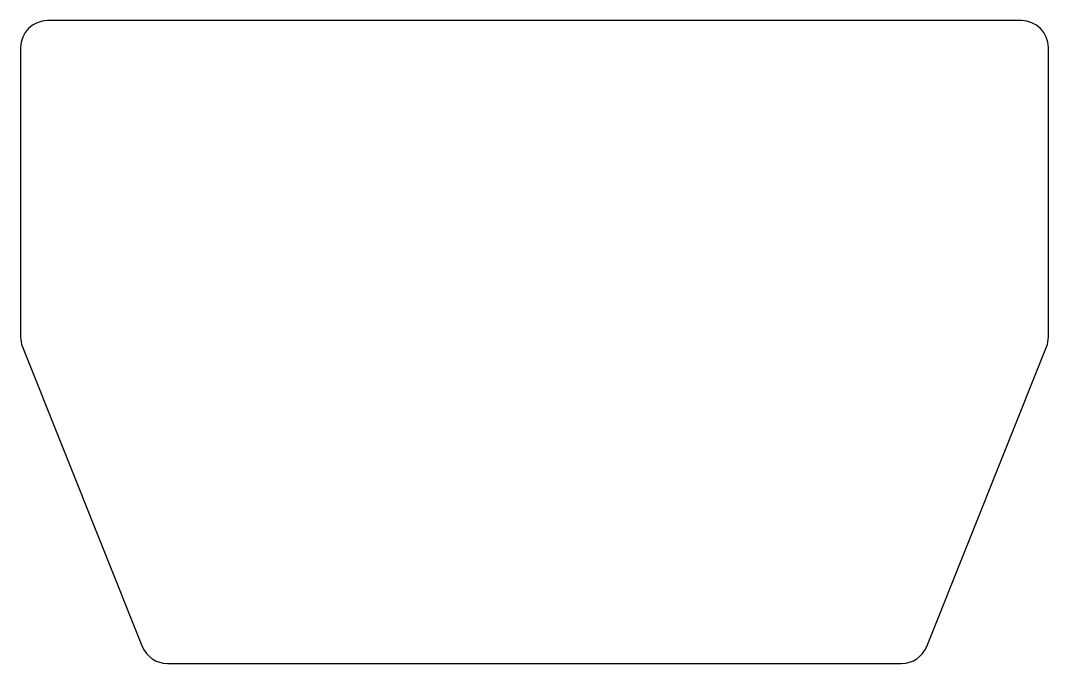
# Model space of a CAD drawing. Header units: millimetres. Extents: x 90.5 to 166.5, y -167.5 to -120.
import ezdxf

# ---------------------------------------------------------------- set-up
doc = ezdxf.new("R2010")
doc.units = ezdxf.units.MM

msp = doc.modelspace()

# ---------------------------------------------------------------- linework, layer by layer
at = {"linetype": 'CONTINUOUS'}
for p, q in [((164.5, -120), (92.5, -120)), ((90.5, -122), (90.5, -143.365)), ((166.5, -143.365), (166.5, -122)), ((90.643, -144.108), (99.497, -166.243)), ((157.503, -166.243), (166.357, -144.108)), ((101.354, -167.5), (155.646, -167.5))]:
    msp.add_line(p, q, dxfattribs=at)
for centre, start, end in [((92.5, -122), 90, 180), ((164.5, -122), 0, 90), ((92.5, -143.365), 180, 201.80141), ((164.5, -143.365), 338.19859, 0), ((101.354, -165.5), 201.80141, 270), ((155.646, -165.5), 270, 338.19859)]:
    msp.add_arc(centre, 2, start, end, dxfattribs=at)

doc.saveas('drawing.dxf')
